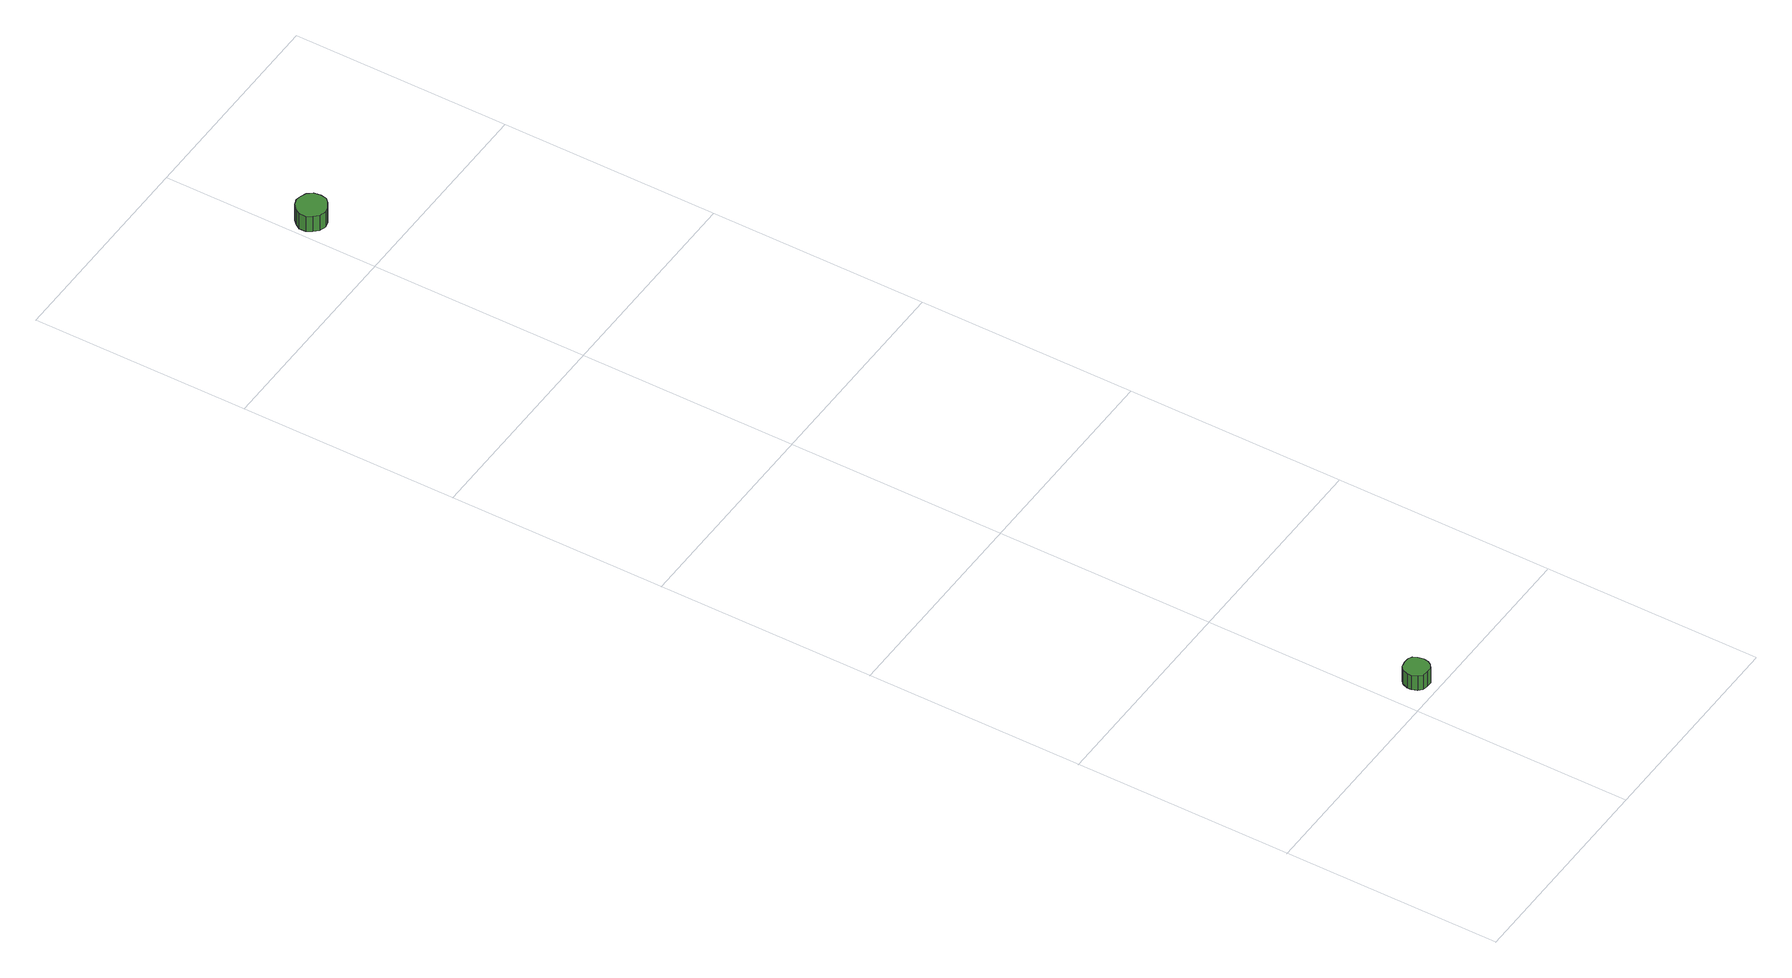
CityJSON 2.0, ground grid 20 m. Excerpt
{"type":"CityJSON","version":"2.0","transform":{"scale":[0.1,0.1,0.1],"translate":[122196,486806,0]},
"CityObjects":{
"tree1":{"type":"SolitaryVegetationObject","attributes":{"function":"something"},"geometry":[{"type":"MultiSurface","lod":"1","boundaries":[[[0,1,2,3,4,5,6,7,8,9,10,11,12,13,14]],[[15,16,17,18,19,20,21,22,23,24,25,26,27,28,29]],[[0,29,28,1]],[[1,28,27,2]],[[2,27,26,3]],[[3,26,25,4]],[[4,25,24,5]],[[5,24,23,6]],[[6,23,22,7]],[[7,22,21,8]],[[8,21,20,9]],[[9,20,19,10]],[[10,19,18,11]],[[11,18,17,12]],[[12,17,16,13]],[[13,16,15,14]],[[14,15,29,0]]]}]},
"tree2":{"type":"SolitaryVegetationObject","attributes":{"function":"something"},"geometry":[{"type":"MultiSurface","lod":"1","boundaries":[[[30,31,32,33,34,35,36,37,38,39,40,41,42,43,44]],[[45,46,47,48,49,50,51,52,53,54,55,56,57,58,59]],[[30,59,58,31]],[[31,58,57,32]],[[32,57,56,33]],[[33,56,55,34]],[[34,55,54,35]],[[35,54,53,36]],[[36,53,52,37]],[[37,52,51,38]],[[38,51,50,39]],[[39,50,49,40]],[[40,49,48,41]],[[41,48,47,42]],[[42,47,46,43]],[[43,46,45,44]],[[44,45,59,30]]]}]}
},
"vertices":[
[37,17,23],[36,22,23],[34,26,23],[30,28,23],[25,28,23],[20,27,23],[17,24,23],[15,19,23],[15,15,23],[17,10,23],[20,7,23],[25,6,23],[30,6,23],[34,9,23],[36,12,23],[36,12,7],[34,9,7],[30,6,7],[25,6,7],[20,7,7],[17,10,7],[15,15,7],[15,19,7],[17,24,7],[20,27,7],[25,28,7],[30,28,7],[34,26,7],[36,22,7],[37,17,7],
[34,1073,19],[33,1079,19],[29,1084,19],[24,1086,19],[19,1087,19],[13,1085,19],[9,1081,19],[6,1076,19],[6,1070,19],[9,1065,19],[13,1061,19],[19,1059,19],[24,1060,19],[29,1063,19],[33,1067,19],[33,1067,2],[29,1063,2],[24,1060,2],[19,1059,2],[13,1061,2],[9,1065,2],[6,1070,2],[6,1076,2],[9,1081,2],[13,1085,2],[19,1087,2],[24,1086,2],[29,1084,2],[33,1079,2],[34,1073,2]
]}
